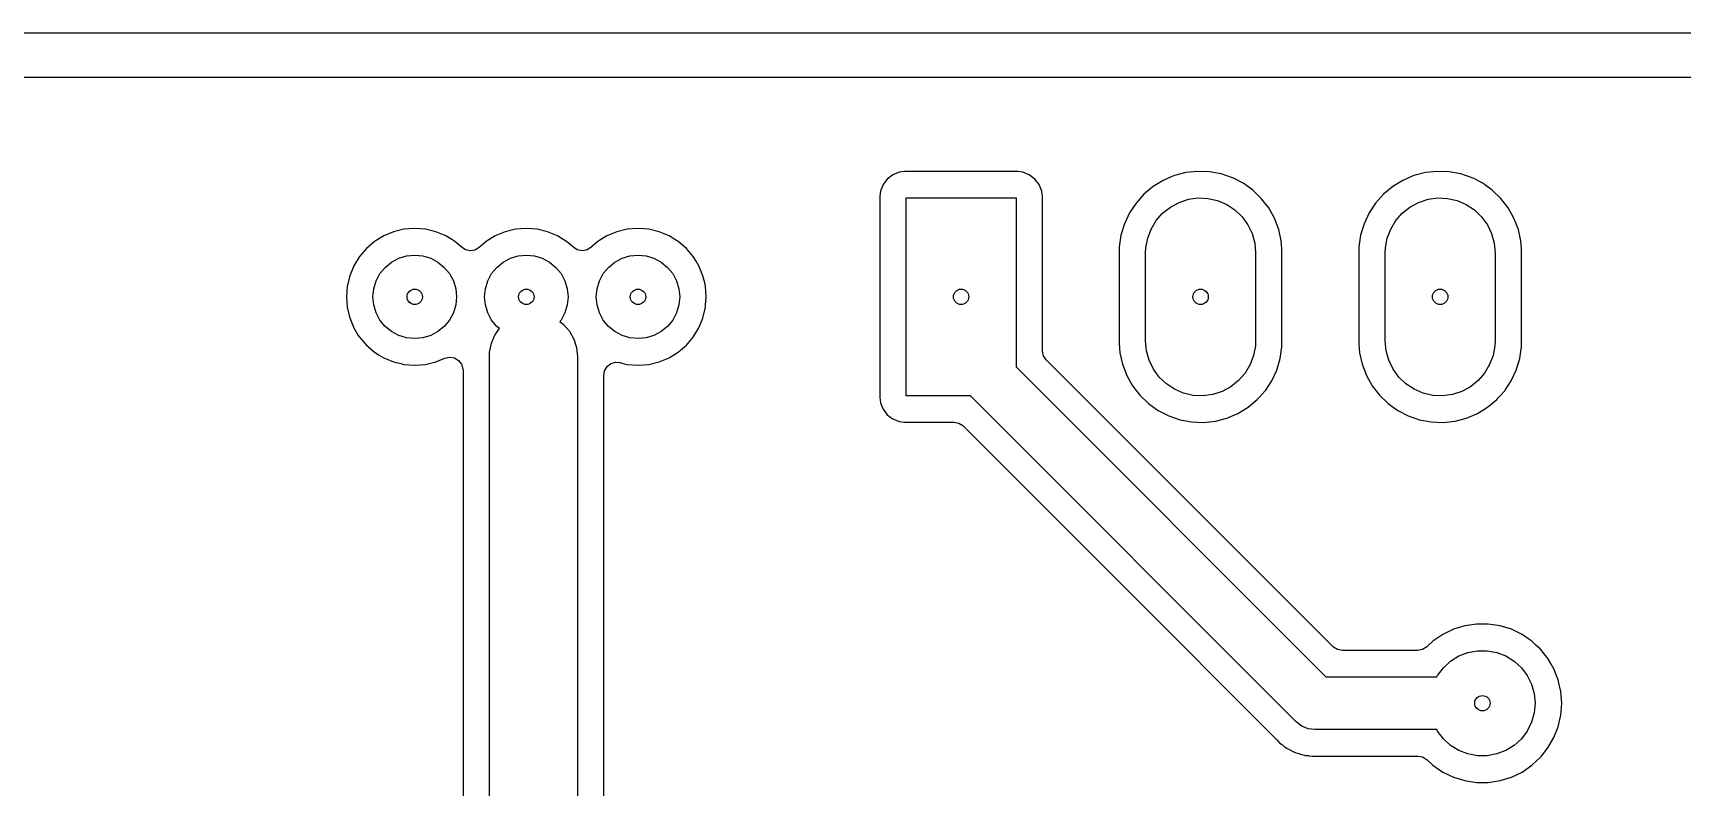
# Model space of a CAD drawing. Extents: x 0.79 to 9.84, y -6.5 to -0.79.
# Drawn here: x 5.389 to 6.866, y -1.462 to -0.787 of the extents above; entities that cross this region are included whole.
import ezdxf

# ---------------------------------------------------------------- set-up
doc = ezdxf.new("R2010")
doc.units = 0
doc.header["$MEASUREMENT"] = 0
doc.layers.add('BLACK', color=7, linetype='CONTINUOUS')

msp = doc.modelspace()

# ---------------------------------------------------------------- linework, layer by layer
at = {"layer": 'BLACK', "linetype": 'CONTINUOUS'}
for p, q in [((0.7874, -0.7874), (9.8425, -0.7874)), ((0.8385, -0.8268), (8.6755, -0.8268)), ((6.1593, -0.9144), (6.1544, -0.9182)), ((6.1613, -0.9136), (6.1593, -0.9144)), ((6.1593, -0.9144), (6.1593, -0.9144)), ((6.1593, -0.9144), (6.1593, -0.9144)), ((6.1651, -0.912), (6.1613, -0.9136)), ((6.1697, -0.9114), (6.1651, -0.912)), ((6.2712, -0.9114), (6.1697, -0.9114)), ((6.2759, -0.912), (6.2712, -0.9114)), ((6.2816, -0.9144), (6.2759, -0.912)), ((6.2759, -0.912), (6.2759, -0.912)), ((6.2865, -0.9182), (6.2816, -0.9144)), ((6.2816, -0.9144), (6.2816, -0.9144)), ((6.4115, -0.9151), (6.4086, -0.9163)), ((6.4218, -0.9124), (6.4115, -0.9151)), ((6.4115, -0.9151), (6.4115, -0.9151)), ((6.4115, -0.9151), (6.4115, -0.9151)), ((6.4324, -0.9113), (6.4218, -0.9124)), ((6.4218, -0.9124), (6.4218, -0.9124)), ((6.443, -0.9116), (6.4324, -0.9113)), ((6.4324, -0.9113), (6.4324, -0.9113)), ((6.4535, -0.9136), (6.443, -0.9116)), ((6.443, -0.9116), (6.443, -0.9116)), ((6.4636, -0.917), (6.4535, -0.9136)), ((6.4535, -0.9136), (6.4535, -0.9136)), ((6.626, -0.9151), (6.6232, -0.9163)), ((6.6363, -0.9124), (6.626, -0.9151)), ((6.626, -0.9151), (6.626, -0.9151)), ((6.626, -0.9151), (6.626, -0.9151)), ((6.6469, -0.9113), (6.6363, -0.9124)), ((6.6363, -0.9124), (6.6363, -0.9124)), ((6.6576, -0.9116), (6.6469, -0.9113)), ((6.6469, -0.9113), (6.6469, -0.9113)), ((6.6681, -0.9136), (6.6576, -0.9116)), ((6.6576, -0.9116), (6.6576, -0.9116)), ((6.6782, -0.917), (6.6681, -0.9136)), ((6.6681, -0.9136), (6.6681, -0.9136)), ((6.1482, -0.9289), (6.1476, -0.9335)), ((6.1506, -0.9231), (6.1482, -0.9289)), ((6.1482, -0.9289), (6.1482, -0.9289)), ((6.1544, -0.9182), (6.1506, -0.9231)), ((6.1506, -0.9231), (6.1506, -0.9231)), ((6.1544, -0.9182), (6.1544, -0.9182)), ((6.2903, -0.9231), (6.2865, -0.9182)), ((6.2865, -0.9182), (6.2865, -0.9182)), ((6.2927, -0.9289), (6.2903, -0.9231)), ((6.2903, -0.9231), (6.2903, -0.9231)), ((6.2931, -0.9316), (6.2927, -0.9289)), ((6.3925, -0.9248), (6.3843, -0.9317)), ((6.4016, -0.9193), (6.3925, -0.9248)), ((6.4086, -0.9163), (6.4016, -0.9193)), ((6.4016, -0.9193), (6.4016, -0.9193)), ((6.4645, -0.9175), (6.4636, -0.917)), ((6.4636, -0.917), (6.4636, -0.917)), ((6.4636, -0.917), (6.4636, -0.917)), ((6.4731, -0.9219), (6.4645, -0.9175)), ((6.4748, -0.9231), (6.4731, -0.9219)), ((6.4818, -0.9281), (6.4748, -0.9231)), ((6.4894, -0.9355), (6.4818, -0.9281)), ((6.6071, -0.9248), (6.5989, -0.9317)), ((6.6162, -0.9193), (6.6071, -0.9248)), ((6.6232, -0.9163), (6.6162, -0.9193)), ((6.6162, -0.9193), (6.6162, -0.9193)), ((6.6791, -0.9175), (6.6782, -0.917)), ((6.6782, -0.917), (6.6782, -0.917)), ((6.6782, -0.917), (6.6782, -0.917)), ((6.6877, -0.9219), (6.6791, -0.9175)), ((6.6894, -0.9231), (6.6877, -0.9219)), ((6.6963, -0.9281), (6.6894, -0.9231)), ((6.704, -0.9355), (6.6963, -0.9281)), ((6.1476, -0.9335), (6.1476, -1.1138)), ((6.1713, -1.1122), (6.1713, -0.935)), ((6.1713, -0.935), (6.2697, -0.935)), ((6.2697, -0.935), (6.2697, -1.0863)), ((6.2933, -0.9335), (6.2931, -0.9316)), ((6.2933, -1.0657), (6.2933, -0.9335)), ((6.3772, -0.9396), (6.3713, -0.9485)), ((6.3843, -0.9317), (6.3772, -0.9396)), ((6.401, -0.9487), (6.4079, -0.9432)), ((6.4079, -0.9432), (6.4157, -0.939)), ((6.4157, -0.939), (6.4241, -0.9363)), ((6.4241, -0.9363), (6.4328, -0.9351)), ((6.4328, -0.9351), (6.4416, -0.9355)), ((6.4416, -0.9355), (6.4502, -0.9374)), ((6.4502, -0.9374), (6.4584, -0.9409)), ((6.4584, -0.9409), (6.4657, -0.9458)), ((6.496, -0.9439), (6.4894, -0.9355)), ((6.5012, -0.9532), (6.496, -0.9439)), ((6.5918, -0.9396), (6.5859, -0.9485)), ((6.5989, -0.9317), (6.5918, -0.9396)), ((6.6156, -0.9487), (6.6225, -0.9432)), ((6.6225, -0.9432), (6.6303, -0.939)), ((6.6303, -0.939), (6.6387, -0.9363)), ((6.6387, -0.9363), (6.6474, -0.9351)), ((6.6474, -0.9351), (6.6562, -0.9355)), ((6.6562, -0.9355), (6.6648, -0.9374)), ((6.6648, -0.9374), (6.6729, -0.9409)), ((6.6729, -0.9409), (6.6803, -0.9458)), ((6.7105, -0.9439), (6.704, -0.9355)), ((6.7157, -0.9532), (6.7105, -0.9439)), ((6.3668, -0.9582), (6.3637, -0.9684)), ((6.3713, -0.9485), (6.3668, -0.9582)), ((6.3907, -0.9629), (6.3952, -0.9553)), ((6.3952, -0.9553), (6.401, -0.9487)), ((6.4657, -0.9458), (6.4721, -0.9519)), ((6.4721, -0.9519), (6.4773, -0.959)), ((6.4773, -0.959), (6.4811, -0.967)), ((6.505, -0.9632), (6.5012, -0.9532)), ((6.5814, -0.9582), (6.5783, -0.9684)), ((6.5859, -0.9485), (6.5814, -0.9582)), ((6.6053, -0.9629), (6.6098, -0.9553)), ((6.6098, -0.9553), (6.6156, -0.9487)), ((6.6803, -0.9458), (6.6867, -0.9519)), ((6.6867, -0.9519), (6.6919, -0.959)), ((6.6919, -0.959), (6.6957, -0.967)), ((6.7196, -0.9632), (6.7157, -0.9532)), ((5.6951, -0.9741), (5.6878, -0.9803)), ((5.7033, -0.9691), (5.6951, -0.9741)), ((5.7122, -0.9654), (5.7033, -0.9691)), ((5.7215, -0.9631), (5.7122, -0.9654)), ((5.7122, -0.9654), (5.7122, -0.9654)), ((5.7311, -0.9624), (5.7215, -0.9631)), ((5.7215, -0.9631), (5.7215, -0.9631)), ((5.7407, -0.9631), (5.7311, -0.9624)), ((5.7311, -0.9624), (5.7311, -0.9624)), ((5.75, -0.9654), (5.7407, -0.9631)), ((5.7407, -0.9631), (5.7407, -0.9631)), ((5.7589, -0.9691), (5.75, -0.9654)), ((5.7642, -0.9723), (5.7589, -0.9691)), ((5.7671, -0.9741), (5.7642, -0.9723)), ((5.7735, -0.9795), (5.7671, -0.9741)), ((5.7671, -0.9741), (5.7671, -0.9741)), ((5.7671, -0.9741), (5.7671, -0.9741)), ((5.7951, -0.9741), (5.7887, -0.9795)), ((5.8033, -0.9691), (5.7951, -0.9741)), ((5.7951, -0.9741), (5.7951, -0.9741)), ((5.8122, -0.9654), (5.8033, -0.9691)), ((5.8215, -0.9631), (5.8122, -0.9654)), ((5.8122, -0.9654), (5.8122, -0.9654)), ((5.8311, -0.9624), (5.8215, -0.9631)), ((5.8215, -0.9631), (5.8215, -0.9631)), ((5.8407, -0.9631), (5.8311, -0.9624)), ((5.8311, -0.9624), (5.8311, -0.9624)), ((5.85, -0.9654), (5.8407, -0.9631)), ((5.8407, -0.9631), (5.8407, -0.9631)), ((5.8589, -0.9691), (5.85, -0.9654)), ((5.8642, -0.9723), (5.8589, -0.9691)), ((5.8671, -0.9741), (5.8642, -0.9723)), ((5.8735, -0.9795), (5.8671, -0.9741)), ((5.8671, -0.9741), (5.8671, -0.9741)), ((5.8671, -0.9741), (5.8671, -0.9741)), ((5.8951, -0.9741), (5.8887, -0.9795)), ((5.9033, -0.9691), (5.8951, -0.9741)), ((5.8951, -0.9741), (5.8951, -0.9741)), ((5.9122, -0.9654), (5.9033, -0.9691)), ((5.9215, -0.9631), (5.9122, -0.9654)), ((5.9122, -0.9654), (5.9122, -0.9654)), ((5.9311, -0.9624), (5.9215, -0.9631)), ((5.9215, -0.9631), (5.9215, -0.9631)), ((5.9407, -0.9631), (5.9311, -0.9624)), ((5.9311, -0.9624), (5.9311, -0.9624)), ((5.95, -0.9654), (5.9407, -0.9631)), ((5.9407, -0.9631), (5.9407, -0.9631)), ((5.9589, -0.9691), (5.95, -0.9654)), ((5.9642, -0.9723), (5.9589, -0.9691)), ((5.9671, -0.9741), (5.9642, -0.9723)), ((5.9744, -0.9803), (5.9671, -0.9741)), ((6.3637, -0.9684), (6.3622, -0.9789)), ((6.386, -0.9798), (6.3876, -0.9712)), ((6.3876, -0.9712), (6.3907, -0.9629)), ((6.4811, -0.967), (6.4835, -0.9755)), ((6.5073, -0.9736), (6.505, -0.9632)), ((6.5078, -0.9803), (6.5073, -0.9736)), ((6.5073, -0.9736), (6.5073, -0.9736)), ((6.5073, -0.9736), (6.5073, -0.9736)), ((6.5783, -0.9684), (6.5768, -0.9789)), ((6.6006, -0.9798), (6.6022, -0.9712)), ((6.6022, -0.9712), (6.6053, -0.9629)), ((6.6957, -0.967), (6.698, -0.9755)), ((6.7219, -0.9736), (6.7196, -0.9632)), ((6.7224, -0.9803), (6.7219, -0.9736)), ((6.7219, -0.9736), (6.7219, -0.9736)), ((6.7219, -0.9736), (6.7219, -0.9736)), ((5.6816, -0.9876), (5.6765, -0.9958)), ((5.6878, -0.9803), (5.6816, -0.9876)), ((5.7103, -0.9925), (5.7168, -0.9891)), ((5.7168, -0.9891), (5.7238, -0.9869)), ((5.7238, -0.9869), (5.7311, -0.9862)), ((5.7311, -0.9862), (5.7384, -0.9869)), ((5.7384, -0.9869), (5.7454, -0.9891)), ((5.7454, -0.9891), (5.7519, -0.9925)), ((5.7765, -0.9814), (5.7735, -0.9795)), ((5.7807, -0.9823), (5.7765, -0.9814)), ((5.785, -0.9817), (5.7807, -0.9823)), ((5.7887, -0.9795), (5.785, -0.9817)), ((5.8103, -0.9925), (5.8168, -0.9891)), ((5.8168, -0.9891), (5.8238, -0.9869)), ((5.8238, -0.9869), (5.8311, -0.9862)), ((5.8311, -0.9862), (5.8384, -0.9869)), ((5.8384, -0.9869), (5.8454, -0.9891)), ((5.8454, -0.9891), (5.8519, -0.9925)), ((5.8765, -0.9814), (5.8735, -0.9795)), ((5.8807, -0.9823), (5.8765, -0.9814)), ((5.885, -0.9817), (5.8807, -0.9823)), ((5.8887, -0.9795), (5.885, -0.9817)), ((5.9103, -0.9925), (5.9168, -0.9891)), ((5.9168, -0.9891), (5.9238, -0.9869)), ((5.9238, -0.9869), (5.9311, -0.9862)), ((5.9311, -0.9862), (5.9384, -0.9869)), ((5.9384, -0.9869), (5.9454, -0.9891)), ((5.9454, -0.9891), (5.9519, -0.9925)), ((5.9806, -0.9876), (5.9744, -0.9803)), ((5.9831, -0.9916), (5.9806, -0.9876)), ((6.3622, -0.9789), (6.3622, -1.0657)), ((6.3858, -0.9843), (6.386, -0.9798)), ((6.3858, -1.063), (6.3858, -0.9843)), ((6.4835, -0.9755), (6.4843, -0.9843)), ((6.4843, -0.9843), (6.4843, -1.063)), ((6.5079, -0.9816), (6.5078, -0.9803)), ((6.5079, -1.0657), (6.5079, -0.9816)), ((6.5768, -0.9789), (6.5768, -1.0657)), ((6.6004, -0.9843), (6.6006, -0.9798)), ((6.6004, -1.063), (6.6004, -0.9843)), ((6.698, -0.9755), (6.6988, -0.9843)), ((6.6988, -0.9843), (6.6988, -1.063)), ((6.7225, -0.9816), (6.7224, -0.9803)), ((6.7225, -1.0683), (6.7225, -0.9816)), ((5.6765, -0.9958), (5.6729, -1.0047)), ((5.6965, -1.0093), (5.7, -1.0028)), ((5.7, -1.0028), (5.7047, -0.9972)), ((5.7047, -0.9972), (5.7103, -0.9925)), ((5.7519, -0.9925), (5.7575, -0.9972)), ((5.7575, -0.9972), (5.7622, -1.0028)), ((5.7622, -1.0028), (5.7657, -1.0093)), ((5.7965, -1.0093), (5.8, -1.0028)), ((5.8, -1.0028), (5.8047, -0.9972)), ((5.8047, -0.9972), (5.8103, -0.9925)), ((5.8519, -0.9925), (5.8575, -0.9972)), ((5.8575, -0.9972), (5.8622, -1.0028)), ((5.8622, -1.0028), (5.8657, -1.0093)), ((5.8965, -1.0093), (5.9, -1.0028)), ((5.9, -1.0028), (5.9047, -0.9972)), ((5.9047, -0.9972), (5.9103, -0.9925)), ((5.9519, -0.9925), (5.9575, -0.9972)), ((5.9575, -0.9972), (5.9622, -1.0028)), ((5.9622, -1.0028), (5.9657, -1.0093)), ((5.9857, -0.9958), (5.9831, -0.9916)), ((5.9893, -1.0047), (5.9857, -0.9958)), ((5.6706, -1.014), (5.6699, -1.0236)), ((5.6729, -1.0047), (5.6706, -1.014)), ((5.6706, -1.014), (5.6706, -1.014)), ((5.6729, -1.0047), (5.6729, -1.0047)), ((5.6937, -1.0236), (5.6944, -1.0163)), ((5.6944, -1.0163), (5.6965, -1.0093)), ((5.7657, -1.0093), (5.7678, -1.0163)), ((5.7678, -1.0163), (5.7685, -1.0236)), ((5.7937, -1.0236), (5.7944, -1.0163)), ((5.7944, -1.0163), (5.7965, -1.0093)), ((5.8657, -1.0093), (5.8678, -1.0163)), ((5.8678, -1.0163), (5.8685, -1.0236)), ((5.8937, -1.0236), (5.8944, -1.0163)), ((5.8944, -1.0163), (5.8965, -1.0093)), ((5.9657, -1.0093), (5.9678, -1.0163)), ((5.9678, -1.0163), (5.9685, -1.0236)), ((5.9909, -1.011), (5.9893, -1.0047)), ((5.9893, -1.0047), (5.9893, -1.0047)), ((5.9916, -1.014), (5.9909, -1.011)), ((5.9923, -1.0236), (5.9916, -1.014)), ((5.9916, -1.014), (5.9916, -1.014)), ((5.6699, -1.0236), (5.6699, -1.0236)), ((5.6699, -1.0236), (5.6706, -1.0332)), ((5.6706, -1.0332), (5.6706, -1.0332)), ((5.6706, -1.0332), (5.6729, -1.0425)), ((5.6944, -1.0309), (5.6937, -1.0236)), ((5.6965, -1.0379), (5.6944, -1.0309)), ((5.7678, -1.0309), (5.7657, -1.0379)), ((5.7685, -1.0236), (5.7678, -1.0309)), ((5.7944, -1.0309), (5.7937, -1.0236)), ((5.7965, -1.0379), (5.7944, -1.0309)), ((5.8678, -1.0309), (5.8657, -1.0379)), ((5.8685, -1.0236), (5.8678, -1.0309)), ((5.8944, -1.0309), (5.8937, -1.0236)), ((5.8965, -1.0379), (5.8944, -1.0309)), ((5.9678, -1.0309), (5.9657, -1.0379)), ((5.9685, -1.0236), (5.9678, -1.0309)), ((5.9893, -1.0425), (5.9916, -1.0332)), ((5.9916, -1.0332), (5.9917, -1.0311)), ((5.9917, -1.0311), (5.9923, -1.0236)), ((5.9923, -1.0236), (5.9923, -1.0236)), ((5.6729, -1.0425), (5.6729, -1.0425)), ((5.6729, -1.0425), (5.6765, -1.0514)), ((5.7, -1.0444), (5.6965, -1.0379)), ((5.7047, -1.0501), (5.7, -1.0444)), ((5.7622, -1.0444), (5.7575, -1.0501)), ((5.7657, -1.0379), (5.7622, -1.0444)), ((5.8, -1.0444), (5.7965, -1.0379)), ((5.8047, -1.0501), (5.8, -1.0444)), ((5.8622, -1.0444), (5.8611, -1.0457)), ((5.8611, -1.0457), (5.8645, -1.0484)), ((5.8657, -1.0379), (5.8622, -1.0444)), ((5.8645, -1.0484), (5.8697, -1.0544)), ((5.9, -1.0444), (5.8965, -1.0379)), ((5.9047, -1.0501), (5.9, -1.0444)), ((5.9622, -1.0444), (5.9575, -1.0501)), ((5.9657, -1.0379), (5.9622, -1.0444)), ((5.9857, -1.0514), (5.9893, -1.0427)), ((5.9893, -1.0427), (5.9893, -1.0425)), ((5.9893, -1.0425), (5.9893, -1.0425)), ((5.6765, -1.0514), (5.6806, -1.0581)), ((5.6806, -1.0581), (5.6816, -1.0596)), ((5.6816, -1.0596), (5.6878, -1.0669)), ((5.7103, -1.0547), (5.7047, -1.0501)), ((5.7168, -1.0582), (5.7103, -1.0547)), ((5.7238, -1.0603), (5.7168, -1.0582)), ((5.7311, -1.061), (5.7238, -1.0603)), ((5.7384, -1.0603), (5.7311, -1.061)), ((5.7454, -1.0582), (5.7384, -1.0603)), ((5.7519, -1.0547), (5.7454, -1.0582)), ((5.7575, -1.0501), (5.7519, -1.0547)), ((5.7998, -1.0652), (5.803, -1.0578)), ((5.803, -1.0578), (5.807, -1.052)), ((5.807, -1.052), (5.8047, -1.0501)), ((5.8697, -1.0544), (5.8736, -1.0614)), ((5.8736, -1.0614), (5.876, -1.069)), ((5.9103, -1.0547), (5.9047, -1.0501)), ((5.9168, -1.0582), (5.9103, -1.0547)), ((5.9238, -1.0603), (5.9168, -1.0582)), ((5.9311, -1.061), (5.9238, -1.0603)), ((5.9384, -1.0603), (5.9311, -1.061)), ((5.9454, -1.0582), (5.9384, -1.0603)), ((5.9519, -1.0547), (5.9454, -1.0582)), ((5.9575, -1.0501), (5.9519, -1.0547)), ((5.9744, -1.0669), (5.9806, -1.0596)), ((5.9806, -1.0596), (5.9857, -1.0514)), ((6.3866, -1.0718), (6.3858, -1.063)), ((6.4843, -1.063), (6.4841, -1.0674)), ((6.6012, -1.0718), (6.6004, -1.063)), ((6.6988, -1.063), (6.6986, -1.0674)), ((5.6878, -1.0669), (5.6951, -1.0732)), ((5.6951, -1.0732), (5.6992, -1.0757)), ((5.6992, -1.0757), (5.7033, -1.0782)), ((5.7033, -1.0782), (5.7122, -1.0819)), ((5.7581, -1.0785), (5.7623, -1.0776)), ((5.7623, -1.0776), (5.7666, -1.0783)), ((5.798, -1.0769), (5.7982, -1.073)), ((5.798, -1.8711), (5.798, -1.0769)), ((5.7982, -1.073), (5.7998, -1.0652)), ((5.876, -1.069), (5.8768, -1.0769)), ((5.8768, -1.0769), (5.8768, -1.6711)), ((5.95, -1.0819), (5.9589, -1.0782)), ((5.9589, -1.0782), (5.9598, -1.0776)), ((5.9598, -1.0776), (5.9671, -1.0732)), ((5.9671, -1.0732), (5.9744, -1.0669)), ((6.2933, -1.0716), (6.2933, -1.0657)), ((6.2933, -1.0722), (6.2933, -1.0716)), ((6.2943, -1.0764), (6.2933, -1.0722)), ((6.2968, -1.0799), (6.2943, -1.0764)), ((6.3622, -1.0657), (6.3628, -1.0736)), ((6.3628, -1.0736), (6.3628, -1.0736)), ((6.3628, -1.0736), (6.3651, -1.0839)), ((6.389, -1.0803), (6.3866, -1.0718)), ((6.4825, -1.0761), (6.4794, -1.0843)), ((6.4841, -1.0674), (6.4825, -1.0761)), ((6.5063, -1.0789), (6.5079, -1.0683)), ((6.5079, -1.0683), (6.5079, -1.0657)), ((6.5768, -1.0657), (6.5773, -1.0736)), ((6.5773, -1.0736), (6.5773, -1.0736)), ((6.5773, -1.0736), (6.5796, -1.0839)), ((6.6035, -1.0803), (6.6012, -1.0718)), ((6.697, -1.0761), (6.6939, -1.0843)), ((6.6986, -1.0674), (6.697, -1.0761)), ((6.7209, -1.0789), (6.7225, -1.0683)), ((5.7122, -1.0819), (5.7187, -1.0834)), ((5.7187, -1.0834), (5.7215, -1.0841)), ((5.7215, -1.0841), (5.7215, -1.0841)), ((5.7215, -1.0841), (5.7215, -1.0841)), ((5.7215, -1.0841), (5.7311, -1.0849)), ((5.7311, -1.0849), (5.7407, -1.0841)), ((5.7311, -1.0849), (5.7311, -1.0849)), ((5.7311, -1.0849), (5.7311, -1.0849)), ((5.7407, -1.0841), (5.75, -1.0819)), ((5.7407, -1.0841), (5.7407, -1.0841)), ((5.7407, -1.0841), (5.7407, -1.0841)), ((5.75, -1.0819), (5.7581, -1.0785)), ((5.75, -1.0819), (5.75, -1.0819)), ((5.7666, -1.0783), (5.7703, -1.0805)), ((5.7703, -1.0805), (5.773, -1.0839)), ((5.773, -1.0839), (5.7743, -1.088)), ((5.7743, -1.088), (5.7744, -1.0894)), ((5.7744, -1.0894), (5.7744, -1.6845)), ((5.9004, -1.094), (5.9012, -1.0897)), ((5.9012, -1.0897), (5.9035, -1.086)), ((5.9035, -1.086), (5.9069, -1.0834)), ((5.9069, -1.0834), (5.9111, -1.0822)), ((5.9111, -1.0822), (5.9149, -1.0825)), ((5.9149, -1.0825), (5.9166, -1.0829)), ((5.9166, -1.0829), (5.9215, -1.0841)), ((5.9215, -1.0841), (5.9215, -1.0841)), ((5.9215, -1.0841), (5.9311, -1.0849)), ((5.9311, -1.0849), (5.9407, -1.0841)), ((5.9311, -1.0849), (5.9311, -1.0849)), ((5.9311, -1.0849), (5.9311, -1.0849)), ((5.9407, -1.0841), (5.95, -1.0819)), ((5.9407, -1.0841), (5.9407, -1.0841)), ((5.9407, -1.0841), (5.9407, -1.0841)), ((5.95, -1.0819), (5.95, -1.0819)), ((6.2697, -1.0863), (6.5472, -1.3638)), ((6.5535, -1.3367), (6.2968, -1.0799)), ((6.3651, -1.0839), (6.3651, -1.084)), ((6.3651, -1.084), (6.3689, -1.094)), ((6.3928, -1.0882), (6.389, -1.0803)), ((6.398, -1.0954), (6.3928, -1.0882)), ((6.4749, -1.0919), (6.469, -1.0986)), ((6.4794, -1.0843), (6.4749, -1.0919)), ((6.4987, -1.0987), (6.5033, -1.0891)), ((6.5033, -1.0891), (6.5063, -1.0789)), ((6.5796, -1.0839), (6.5797, -1.084)), ((6.5797, -1.084), (6.5835, -1.094)), ((6.6074, -1.0882), (6.6035, -1.0803)), ((6.6125, -1.0954), (6.6074, -1.0882)), ((6.6894, -1.0919), (6.6836, -1.0986)), ((6.6939, -1.0843), (6.6894, -1.0919)), ((6.7133, -1.0987), (6.7178, -1.0891)), ((6.7178, -1.0891), (6.7209, -1.0789)), ((5.9004, -1.1138), (5.9004, -1.094)), ((6.3689, -1.094), (6.3741, -1.1033)), ((6.3741, -1.1033), (6.3806, -1.1117)), ((6.4044, -1.1015), (6.398, -1.0954)), ((6.4117, -1.1063), (6.4044, -1.1015)), ((6.4198, -1.1098), (6.4117, -1.1063)), ((6.4622, -1.1041), (6.4544, -1.1082)), ((6.469, -1.0986), (6.4622, -1.1041)), ((6.4874, -1.1138), (6.4929, -1.1076)), ((6.4929, -1.1076), (6.4933, -1.107)), ((6.4933, -1.107), (6.4987, -1.0987)), ((6.5835, -1.094), (6.5887, -1.1033)), ((6.5887, -1.1033), (6.5952, -1.1117)), ((6.6189, -1.1015), (6.6125, -1.0954)), ((6.6263, -1.1063), (6.6189, -1.1015)), ((6.6344, -1.1098), (6.6263, -1.1063)), ((6.6767, -1.1041), (6.6689, -1.1082)), ((6.6836, -1.0986), (6.6767, -1.1041)), ((6.7019, -1.1138), (6.7074, -1.1076)), ((6.7074, -1.1076), (6.7079, -1.107)), ((6.7079, -1.107), (6.7133, -1.0987)), ((5.9004, -1.5028), (5.9004, -1.1138)), ((6.1476, -1.1138), (6.1482, -1.1184)), ((6.1482, -1.1184), (6.1488, -1.1199)), ((6.1488, -1.1199), (6.1506, -1.1241)), ((6.2288, -1.1122), (6.1713, -1.1122)), ((6.5207, -1.4041), (6.2288, -1.1122)), ((6.3806, -1.1117), (6.3883, -1.1191)), ((6.3883, -1.1191), (6.3929, -1.1224)), ((6.3929, -1.1224), (6.397, -1.1253)), ((6.4284, -1.1118), (6.4198, -1.1098)), ((6.4372, -1.1122), (6.4284, -1.1118)), ((6.446, -1.111), (6.4372, -1.1122)), ((6.4544, -1.1082), (6.446, -1.111)), ((6.4684, -1.128), (6.4775, -1.1224)), ((6.4775, -1.1224), (6.4857, -1.1156)), ((6.4857, -1.1156), (6.4874, -1.1138)), ((6.5952, -1.1117), (6.6029, -1.1191)), ((6.6029, -1.1191), (6.6074, -1.1224)), ((6.6074, -1.1224), (6.6116, -1.1253)), ((6.643, -1.1118), (6.6344, -1.1098)), ((6.6518, -1.1122), (6.643, -1.1118)), ((6.6606, -1.111), (6.6518, -1.1122)), ((6.6689, -1.1082), (6.6606, -1.111)), ((6.683, -1.128), (6.6921, -1.1224)), ((6.6921, -1.1224), (6.7003, -1.1156)), ((6.7003, -1.1156), (6.7019, -1.1138)), ((6.1506, -1.1241), (6.1506, -1.1241)), ((6.1506, -1.1241), (6.1506, -1.1241)), ((6.1506, -1.1241), (6.1544, -1.1291)), ((6.1544, -1.1291), (6.1544, -1.1291)), ((6.1544, -1.1291), (6.1577, -1.1316)), ((6.1577, -1.1316), (6.1593, -1.1329)), ((6.1593, -1.1329), (6.1593, -1.1329)), ((6.1593, -1.1329), (6.1593, -1.1329)), ((6.1593, -1.1329), (6.1651, -1.1352)), ((6.1651, -1.1352), (6.1651, -1.1352)), ((6.1651, -1.1352), (6.1697, -1.1358)), ((6.1697, -1.1358), (6.2141, -1.1358)), ((6.2141, -1.1358), (6.2184, -1.1366)), ((6.2184, -1.1366), (6.2221, -1.1389)), ((6.397, -1.1253), (6.397, -1.1253)), ((6.397, -1.1253), (6.4065, -1.1302)), ((6.4065, -1.1302), (6.4065, -1.1302)), ((6.4065, -1.1302), (6.4166, -1.1337)), ((6.4166, -1.1337), (6.4166, -1.1337)), ((6.4166, -1.1337), (6.4166, -1.1337)), ((6.4166, -1.1337), (6.427, -1.1356)), ((6.427, -1.1356), (6.4321, -1.1358)), ((6.4321, -1.1358), (6.4377, -1.136)), ((6.4377, -1.136), (6.4483, -1.1348)), ((6.4377, -1.136), (6.4377, -1.136)), ((6.4377, -1.136), (6.4377, -1.136)), ((6.4377, -1.136), (6.4377, -1.136)), ((6.4483, -1.1348), (6.4586, -1.1321)), ((6.4586, -1.1321), (6.4684, -1.128)), ((6.6116, -1.1253), (6.6116, -1.1253)), ((6.6116, -1.1253), (6.621, -1.1302)), ((6.621, -1.1302), (6.621, -1.1302)), ((6.621, -1.1302), (6.6311, -1.1337)), ((6.6311, -1.1337), (6.6311, -1.1337)), ((6.6311, -1.1337), (6.6311, -1.1337)), ((6.6311, -1.1337), (6.6416, -1.1356)), ((6.6416, -1.1356), (6.6467, -1.1358)), ((6.6467, -1.1358), (6.6523, -1.136)), ((6.6523, -1.136), (6.6629, -1.1348)), ((6.6523, -1.136), (6.6523, -1.136)), ((6.6523, -1.136), (6.6523, -1.136)), ((6.6523, -1.136), (6.6523, -1.136)), ((6.6629, -1.1348), (6.6732, -1.1321)), ((6.6732, -1.1321), (6.683, -1.128)), ((6.2221, -1.1389), (6.2225, -1.1393)), ((6.2225, -1.1393), (6.3671, -1.2839)), ((6.3671, -1.2839), (6.503, -1.4199)), ((6.6519, -1.3258), (6.6431, -1.3318)), ((6.6614, -1.3212), (6.6519, -1.3258)), ((6.6519, -1.3258), (6.6519, -1.3258)), ((6.6716, -1.3181), (6.6614, -1.3212)), ((6.6614, -1.3212), (6.6614, -1.3212)), ((6.6821, -1.3165), (6.6716, -1.3181)), ((6.6716, -1.3181), (6.6716, -1.3181)), ((6.6927, -1.3165), (6.6821, -1.3165)), ((6.6821, -1.3165), (6.6821, -1.3165)), ((6.7032, -1.3181), (6.6927, -1.3165)), ((6.6927, -1.3165), (6.6927, -1.3165)), ((6.7134, -1.3212), (6.7032, -1.3181)), ((6.7032, -1.3181), (6.7032, -1.3181)), ((6.7178, -1.3233), (6.7134, -1.3212)), ((6.7134, -1.3212), (6.7134, -1.3212)), ((6.7134, -1.3212), (6.7134, -1.3212)), ((6.7134, -1.3212), (6.7134, -1.3212)), ((6.7229, -1.3258), (6.7178, -1.3233)), ((6.73, -1.3306), (6.7229, -1.3258)), ((6.5539, -1.3371), (6.5535, -1.3367)), ((6.5576, -1.3393), (6.5539, -1.3371)), ((6.5619, -1.3401), (6.5576, -1.3393)), ((6.6295, -1.3401), (6.5619, -1.3401)), ((6.6296, -1.3401), (6.6295, -1.3401)), ((6.6339, -1.3393), (6.6296, -1.3401)), ((6.6375, -1.337), (6.6339, -1.3393)), ((6.6388, -1.3358), (6.6375, -1.337)), ((6.6431, -1.3318), (6.6388, -1.3358)), ((6.6431, -1.3318), (6.6431, -1.3318)), ((6.6663, -1.3451), (6.6745, -1.342)), ((6.6745, -1.342), (6.683, -1.3404)), ((6.683, -1.3404), (6.6918, -1.3404)), ((6.6918, -1.3404), (6.7003, -1.342)), ((6.7003, -1.342), (6.7085, -1.3451)), ((6.7317, -1.3318), (6.73, -1.3306)), ((6.7351, -1.335), (6.7317, -1.3318)), ((6.7395, -1.3391), (6.7351, -1.335)), ((6.7461, -1.3474), (6.7395, -1.3391)), ((6.6472, -1.3625), (6.6525, -1.3556)), ((6.6525, -1.3556), (6.6589, -1.3497)), ((6.6589, -1.3497), (6.6663, -1.3451)), ((6.7085, -1.3451), (6.7159, -1.3497)), ((6.7159, -1.3497), (6.7223, -1.3556)), ((6.7223, -1.3556), (6.7276, -1.3625)), ((6.7491, -1.3525), (6.7461, -1.3474)), ((6.7461, -1.3474), (6.7461, -1.3474)), ((6.7461, -1.3474), (6.7461, -1.3474)), ((6.7514, -1.3566), (6.7491, -1.3525)), ((6.7553, -1.3664), (6.7514, -1.3566)), ((6.7514, -1.3566), (6.7514, -1.3566)), ((6.5472, -1.3638), (6.6466, -1.3638)), ((6.6466, -1.3638), (6.6472, -1.3625)), ((6.7276, -1.3625), (6.7315, -1.3703)), ((6.7315, -1.3703), (6.7338, -1.3787)), ((6.7557, -1.3681), (6.7553, -1.3664)), ((6.7577, -1.3768), (6.7557, -1.3681)), ((6.7338, -1.3787), (6.7346, -1.3874)), ((6.7346, -1.3874), (6.7338, -1.3961)), ((6.7585, -1.3874), (6.7577, -1.3768)), ((6.7577, -1.398), (6.7585, -1.3874)), ((6.7338, -1.3961), (6.7315, -1.4045)), ((6.7553, -1.4084), (6.7577, -1.398)), ((6.5256, -1.4079), (6.5207, -1.4041)), ((6.5313, -1.4102), (6.5256, -1.4079)), ((6.5374, -1.411), (6.5313, -1.4102)), ((6.6466, -1.411), (6.5374, -1.411)), ((6.6472, -1.4123), (6.6466, -1.411)), ((6.6525, -1.4192), (6.6472, -1.4123)), ((6.7276, -1.4123), (6.7223, -1.4192)), ((6.7315, -1.4045), (6.7276, -1.4123)), ((6.7514, -1.4182), (6.7553, -1.4084)), ((6.503, -1.4199), (6.5034, -1.4203)), ((6.5034, -1.4203), (6.5054, -1.4225)), ((6.5054, -1.4225), (6.5054, -1.4225)), ((6.5054, -1.4225), (6.5078, -1.4243)), ((6.5078, -1.4243), (6.5083, -1.4246)), ((6.5083, -1.4246), (6.5099, -1.426)), ((6.5099, -1.426), (6.5106, -1.4266)), ((6.5106, -1.4266), (6.5107, -1.4266)), ((6.5107, -1.4266), (6.5108, -1.4267)), ((6.5108, -1.4267), (6.5122, -1.4276)), ((6.5122, -1.4276), (6.5124, -1.4278)), ((6.5124, -1.4278), (6.5151, -1.4291)), ((6.5151, -1.4291), (6.5156, -1.4294)), ((6.5156, -1.4294), (6.5182, -1.4308)), ((6.5182, -1.4308), (6.5182, -1.4308)), ((6.5182, -1.4308), (6.5185, -1.4309)), ((6.5185, -1.4309), (6.52, -1.4315)), ((6.52, -1.4315), (6.5203, -1.4317)), ((6.5203, -1.4317), (6.5232, -1.4325)), ((6.5232, -1.4325), (6.5237, -1.4326)), ((6.5237, -1.4326), (6.5265, -1.4336)), ((6.6589, -1.4251), (6.6525, -1.4192)), ((6.6663, -1.4297), (6.6589, -1.4251)), ((6.6745, -1.4328), (6.6663, -1.4297)), ((6.7085, -1.4297), (6.7003, -1.4328)), ((6.7159, -1.4251), (6.7085, -1.4297)), ((6.7223, -1.4192), (6.7159, -1.4251)), ((6.7404, -1.4347), (6.7461, -1.4274)), ((6.7461, -1.4274), (6.7514, -1.4182)), ((6.7461, -1.4274), (6.7461, -1.4274)), ((6.7461, -1.4274), (6.7461, -1.4274)), ((6.5265, -1.4336), (6.5268, -1.4336)), ((6.5268, -1.4336), (6.5284, -1.434)), ((6.5284, -1.434), (6.5287, -1.4341)), ((6.5287, -1.4341), (6.5317, -1.4343)), ((6.5317, -1.4343), (6.5322, -1.4344)), ((6.5322, -1.4344), (6.5352, -1.4348)), ((6.5352, -1.4348), (6.5381, -1.4347)), ((6.5381, -1.4347), (6.5382, -1.4347)), ((6.5382, -1.4347), (6.5388, -1.4347)), ((6.5388, -1.4347), (6.6295, -1.4347)), ((6.6295, -1.4347), (6.6338, -1.4355)), ((6.6338, -1.4355), (6.6374, -1.4377)), ((6.6374, -1.4377), (6.6375, -1.4378)), ((6.6375, -1.4378), (6.6431, -1.443)), ((6.6431, -1.443), (6.6431, -1.443)), ((6.6431, -1.443), (6.6519, -1.449)), ((6.683, -1.4344), (6.6745, -1.4328)), ((6.6918, -1.4344), (6.683, -1.4344)), ((6.7003, -1.4328), (6.6918, -1.4344)), ((6.7229, -1.449), (6.7317, -1.443)), ((6.7317, -1.443), (6.7395, -1.4358)), ((6.7395, -1.4358), (6.7404, -1.4347)), ((6.6519, -1.449), (6.6519, -1.449)), ((6.6519, -1.449), (6.6519, -1.449)), ((6.6519, -1.449), (6.6614, -1.4536)), ((6.6614, -1.4536), (6.6716, -1.4567)), ((6.6716, -1.4567), (6.6716, -1.4567)), ((6.6716, -1.4567), (6.6716, -1.4567)), ((6.6716, -1.4567), (6.6731, -1.4569)), ((6.6731, -1.4569), (6.6821, -1.4583)), ((6.6821, -1.4583), (6.6821, -1.4583)), ((6.6821, -1.4583), (6.6821, -1.4583)), ((6.6821, -1.4583), (6.6927, -1.4583)), ((6.6927, -1.4583), (6.7032, -1.4567)), ((6.6927, -1.4583), (6.6927, -1.4583)), ((6.7032, -1.4567), (6.7134, -1.4536)), ((6.7134, -1.4536), (6.7229, -1.449))]:
    msp.add_line(p, q, dxfattribs=at)
at = {"layer": 'BLACK'}
for centre in [(5.7311, -1.0236), (5.8311, -1.0236), (5.9311, -1.0236), (6.2205, -1.0236), (6.435, -1.0236), (6.6496, -1.0236), (6.6874, -1.3874)]:
    msp.add_circle(centre, 0.00689, dxfattribs=at)

doc.saveas('drawing.dxf')
